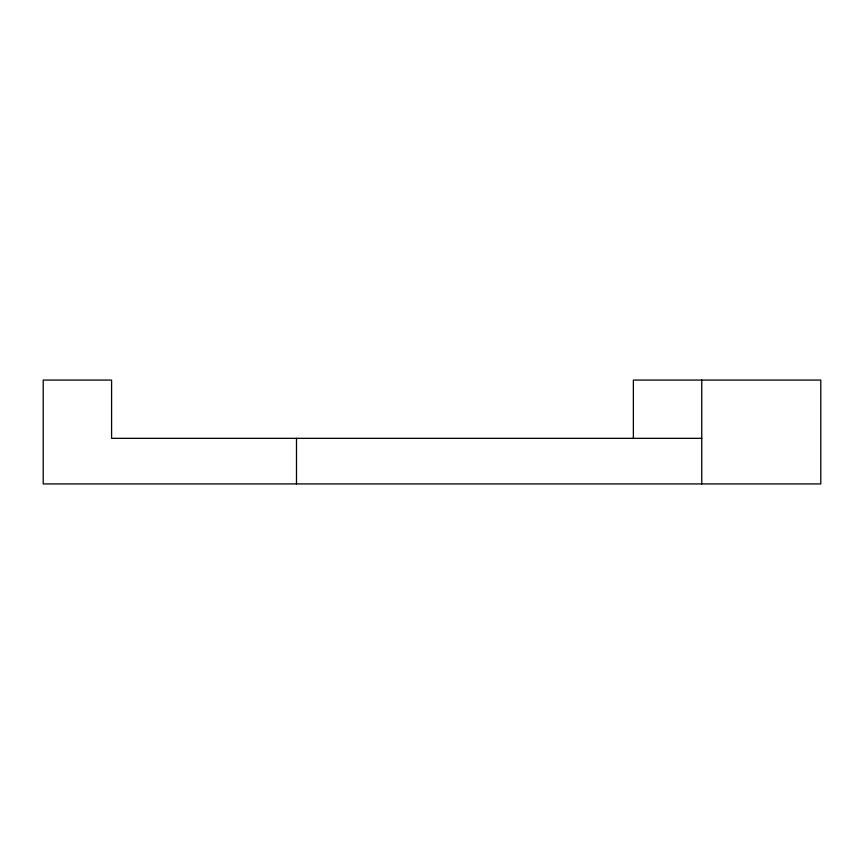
<?xml version="1.0" encoding="UTF-8"?>
<svg xmlns="http://www.w3.org/2000/svg" width="864" height="864" viewBox="0 0 864 864"><rect width="100%" height="100%" fill="white"/><g stroke="black" fill="none" stroke-linecap="round" stroke-linejoin="round"><path stroke-width="1.3" d="M701.752 438.329L111.586 438.329L111.586 380.074L43.2 380.074L43.2 483.926L820.8 483.926L820.8 380.074L633.366 380.074L633.366 438.329M701.752 380.074L701.752 483.926M296.492 438.329L296.492 483.926"/></g></svg>
